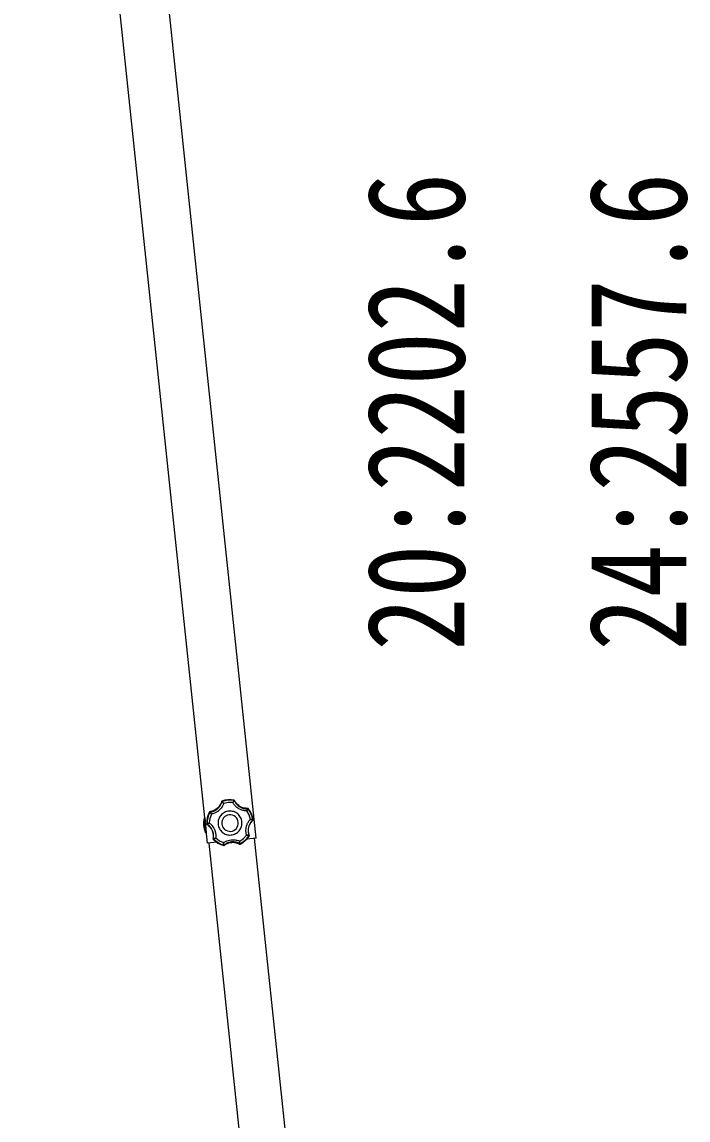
# Model space of a CAD drawing. Units: millimetres, scale not verified. Extents: x -10512 to 10512, y -7425 to 7425.
# Drawn here: x -3956 to -3356, y -2808 to -1818 of the extents above; entities that cross this region are included whole.
import ezdxf
from ezdxf.enums import TextEntityAlignment as Align

# ---------------------------------------------------------------- set-up
doc = ezdxf.new("R2010")
doc.units = ezdxf.units.MM
doc.header["$LTSCALE"] = 30
for name, color, linetype in [('0-4_YKK_13', 4, 'Continuous'), ('0-5_YKK_A1', 4, 'Continuous'), ('0-6_YKK_D', 6, 'Continuous')]:
    doc.layers.add(name, color=color, linetype=linetype)
doc.styles.add('ＭＳ ゴシック', font='')
doc.styles.get('ＭＳ ゴシック').set_extended_font_data('MS Gothic')

msp = doc.modelspace()

# ---------------------------------------------------------------- linework, layer by layer
at = {"layer": '0-4_YKK_13'}
for p, q in [((-3776.19, -2520.76), (-3776.5, -2521.1)), ((-3776.19, -2520.76), (-3776.5, -2521.1)), ((-3776.26, -2521.41), (-3776.5, -2521.1)), ((-3775.95, -2521.07), (-3776.26, -2521.41)), ((-3775.95, -2521.07), (-3776.26, -2521.41)), ((-3776.19, -2520.76), (-3775.95, -2521.07)), ((-3765.3, -2520.14), (-3765.12, -2519.79)), ((-3764.94, -2520.42), (-3765.3, -2520.14)), ((-3764.94, -2520.42), (-3765.3, -2520.14)), ((-3764.76, -2520.07), (-3765.12, -2519.79)), ((-3764.76, -2520.07), (-3765.12, -2519.79)), ((-3764.76, -2520.07), (-3764.94, -2520.42)), ((-3787, -2530.23), (-3787.37, -2530.48)), ((-3787, -2530.23), (-3787.37, -2530.48)), ((-3787.1, -2530.76), (-3787.37, -2530.48)), ((-3786.72, -2530.5), (-3787.1, -2530.76)), ((-3786.72, -2530.5), (-3787.1, -2530.76)), ((-3787, -2530.23), (-3786.72, -2530.5)), ((-3753.05, -2527.56), (-3752.84, -2527.24)), ((-3752.64, -2527.75), (-3753.05, -2527.56)), ((-3752.64, -2527.75), (-3753.05, -2527.56)), ((-3752.42, -2527.43), (-3752.84, -2527.24)), ((-3752.42, -2527.43), (-3752.83, -2527.24)), ((-3752.42, -2527.43), (-3752.64, -2527.75)), ((-3792.18, -2535.97), (-3791.47, -2535.9)), ((-3792.18, -2535.97), (-3791.62, -2542.44)), ((-3791.05, -2548.92), (-3791.62, -2542.44)), ((-3791.47, -2535.9), (-3790.34, -2548.85)), ((-3789.87, -2541.31), (-3789.51, -2541.18)), ((-3789.87, -2541.31), (-3789.65, -2541.71)), ((-3789.87, -2541.31), (-3789.65, -2541.71)), ((-3789.28, -2541.58), (-3789.65, -2541.71)), ((-3789.51, -2541.18), (-3789.28, -2541.58)), ((-3789.51, -2541.18), (-3789.28, -2541.58)), ((-3748.61, -2538.02), (-3748.46, -2537.59)), ((-3748.61, -2538.02), (-3748.46, -2537.59)), ((-3748.23, -2538.09), (-3748.61, -2538.02)), ((-3748.46, -2537.59), (-3748.08, -2537.65)), ((-3748.23, -2538.09), (-3748.08, -2537.65)), ((-3748.23, -2538.09), (-3748.08, -2537.65)), ((-3791.05, -2548.92), (-3790.34, -2548.85)), ((-3784.21, -2554.51), (-3783.87, -2554.34)), ((-3784.21, -2554.51), (-3784.08, -2554.95)), ((-3784.21, -2554.51), (-3784.08, -2554.95)), ((-3783.73, -2554.78), (-3784.08, -2554.95)), ((-3783.87, -2554.34), (-3783.73, -2554.78)), ((-3783.87, -2554.34), (-3783.73, -2554.78)), ((-3751.78, -2551.98), (-3751.73, -2551.53)), ((-3751.78, -2551.98), (-3751.73, -2551.53)), ((-3751.41, -2552.09), (-3751.78, -2551.98)), ((-3751.73, -2551.53), (-3751.36, -2551.64)), ((-3751.41, -2552.09), (-3751.36, -2551.64)), ((-3751.41, -2552.09), (-3751.36, -2551.64)), ((-3774.57, -2560.29), (-3774.12, -2560.2)), ((-3774.57, -2560.29), (-3774.12, -2560.2)), ((-3774.56, -2560.67), (-3774.57, -2560.29)), ((-3774.56, -2560.67), (-3774.11, -2560.58)), ((-3774.56, -2560.67), (-3774.11, -2560.58)), ((-3774.12, -2560.2), (-3774.11, -2560.58)), ((-3760.31, -2558.99), (-3759.85, -2559)), ((-3760.25, -2559.37), (-3760.31, -2558.99)), ((-3760.31, -2558.99), (-3759.85, -2559)), ((-3760.25, -2559.37), (-3759.8, -2559.38)), ((-3760.25, -2559.37), (-3759.8, -2559.38)), ((-3759.85, -2559), (-3759.8, -2559.38))]:
    msp.add_line(p, q, dxfattribs=at)
for points in [[(-3776.5, -2521.1), (-3776.69, -2521.74), (-3776.92, -2522.37), (-3777.15, -2522.92), (-3777.29, -2523.22), (-3777.44, -2523.52), (-3777.6, -2523.82), (-3777.76, -2524.11), (-3777.94, -2524.4), (-3778.55, -2525.3), (-3779.4, -2526.32), (-3780.36, -2527.25), (-3781.42, -2528.08), (-3782.55, -2528.78), (-3783.52, -2529.26), (-3783.83, -2529.39), (-3784.15, -2529.51), (-3784.46, -2529.63), (-3784.78, -2529.74), (-3785.1, -2529.83), (-3785.67, -2529.98), (-3786.33, -2530.12), (-3787, -2530.23)], [(-3786.72, -2530.5), (-3786.07, -2530.4), (-3785.42, -2530.26), (-3784.85, -2530.11), (-3784.53, -2530.01), (-3784.21, -2529.91), (-3783.9, -2529.79), (-3783.6, -2529.67), (-3783.29, -2529.54), (-3782.8, -2529.31), (-3782.22, -2529.01), (-3781.65, -2528.67), (-3781.35, -2528.47), (-3781.08, -2528.28), (-3780.81, -2528.09), (-3780.55, -2527.89), (-3780.29, -2527.68), (-3779.79, -2527.24), (-3778.88, -2526.29), (-3778.07, -2525.25), (-3777.55, -2524.44), (-3777.23, -2523.87), (-3776.94, -2523.27), (-3776.68, -2522.66), (-3776.46, -2522.04), (-3776.26, -2521.41)], [(-3776.26, -2521.41), (-3776.23, -2521.43), (-3776.15, -2521.49), (-3776.04, -2521.57), (-3775.89, -2521.68), (-3775.71, -2521.82), (-3775.51, -2521.97), (-3775.29, -2522.14), (-3775.06, -2522.32), (-3774.81, -2522.51), (-3774.57, -2522.71), (-3774.81, -2523.37), (-3775.08, -2524.01), (-3775.34, -2524.57), (-3775.5, -2524.88), (-3775.67, -2525.18), (-3775.84, -2525.49), (-3776.02, -2525.78), (-3776.21, -2526.08), (-3776.81, -2526.92), (-3777.7, -2527.98), (-3778.69, -2528.94), (-3779.05, -2529.25), (-3779.32, -2529.47), (-3779.59, -2529.68), (-3779.87, -2529.89), (-3780.16, -2530.08), (-3780.54, -2530.34), (-3781.13, -2530.69), (-3781.73, -2531.02), (-3782.36, -2531.32), (-3782.99, -2531.59), (-3783.64, -2531.83), (-3784.31, -2532.04), (-3784.98, -2532.22), (-3785.67, -2532.36)], [(-3765.12, -2519.79), (-3767.92, -2519.47), (-3770.72, -2519.53), (-3773.49, -2519.96), (-3776.19, -2520.76)], [(-3765.12, -2519.79), (-3767.92, -2519.48), (-3770.72, -2519.53), (-3773.49, -2519.96), (-3776.19, -2520.76)], [(-3765.3, -2520.14), (-3767.99, -2519.84), (-3770.69, -2519.9), (-3773.35, -2520.31), (-3775.95, -2521.07)], [(-3775.95, -2521.07), (-3775.92, -2521.1), (-3775.86, -2521.17), (-3775.76, -2521.28), (-3775.64, -2521.42), (-3775.5, -2521.59), (-3775.33, -2521.78), (-3775.15, -2522), (-3774.96, -2522.23), (-3774.77, -2522.47), (-3774.57, -2522.71)], [(-3766.38, -2522), (-3770.51, -2521.9), (-3774.57, -2522.71)], [(-3765.3, -2520.14), (-3765.33, -2520.18), (-3765.38, -2520.26), (-3765.45, -2520.38), (-3765.55, -2520.54), (-3765.66, -2520.73), (-3765.79, -2520.95), (-3765.93, -2521.19), (-3766.07, -2521.45), (-3766.23, -2521.72), (-3766.38, -2522)], [(-3764.94, -2520.42), (-3764.97, -2520.45), (-3765.03, -2520.52), (-3765.13, -2520.62), (-3765.26, -2520.75), (-3765.41, -2520.91), (-3765.58, -2521.1), (-3765.77, -2521.3), (-3765.97, -2521.53), (-3766.17, -2521.76), (-3766.38, -2522)], [(-3753.05, -2527.56), (-3753.07, -2527.6), (-3753.1, -2527.69), (-3753.14, -2527.82), (-3753.2, -2528), (-3753.27, -2528.21), (-3753.36, -2528.45), (-3753.45, -2528.71), (-3753.55, -2528.99), (-3753.66, -2529.28), (-3753.77, -2529.57), (-3754.48, -2529.55), (-3755.18, -2529.49), (-3755.88, -2529.39), (-3756.57, -2529.27), (-3757.25, -2529.11), (-3758.26, -2528.81), (-3759.55, -2528.31), (-3760.79, -2527.68), (-3761.32, -2527.36), (-3761.62, -2527.17), (-3761.91, -2526.97), (-3762.2, -2526.77), (-3762.48, -2526.56), (-3762.82, -2526.29), (-3763.35, -2525.83), (-3763.85, -2525.36), (-3764.34, -2524.85), (-3764.8, -2524.32), (-3765.23, -2523.77), (-3765.64, -2523.2), (-3766.03, -2522.61), (-3766.38, -2522)], [(-3764.94, -2520.42), (-3764.64, -2521.01), (-3764.3, -2521.58), (-3763.94, -2522.14), (-3763.55, -2522.68), (-3763.13, -2523.19), (-3762.69, -2523.68), (-3762.23, -2524.15), (-3761.74, -2524.58), (-3761.4, -2524.86), (-3761.14, -2525.06), (-3760.87, -2525.26), (-3760.6, -2525.45), (-3760.32, -2525.63), (-3759.94, -2525.86), (-3758.77, -2526.46), (-3757.55, -2526.94), (-3756.6, -2527.21), (-3756.27, -2527.28), (-3755.95, -2527.35), (-3755.62, -2527.41), (-3755.29, -2527.46), (-3754.97, -2527.5), (-3754.38, -2527.54), (-3753.72, -2527.57), (-3753.05, -2527.56)], [(-3752.83, -2527.24), (-3753.51, -2527.25), (-3754.18, -2527.23), (-3754.76, -2527.18), (-3755.1, -2527.14), (-3755.43, -2527.09), (-3755.76, -2527.03), (-3756.09, -2526.96), (-3756.42, -2526.89), (-3757.46, -2526.59), (-3758.7, -2526.09), (-3759.88, -2525.46), (-3760.99, -2524.71), (-3762.01, -2523.85), (-3762.77, -2523.08), (-3762.99, -2522.82), (-3763.2, -2522.56), (-3763.41, -2522.3), (-3763.61, -2522.03), (-3763.8, -2521.75), (-3764.12, -2521.26), (-3764.45, -2520.67), (-3764.76, -2520.07)], [(-3787.37, -2530.48), (-3788.54, -2533.05), (-3789.35, -2535.73), (-3789.8, -2538.5), (-3789.87, -2541.31)], [(-3787.37, -2530.48), (-3788.54, -2533.05), (-3789.35, -2535.73), (-3789.8, -2538.5), (-3789.87, -2541.31)], [(-3787.1, -2530.76), (-3788.21, -2533.23), (-3788.99, -2535.81), (-3789.42, -2538.47), (-3789.51, -2541.18)], [(-3787.1, -2530.76), (-3787.09, -2530.77), (-3787.08, -2530.79), (-3787.05, -2530.82), (-3787.02, -2530.86), (-3786.99, -2530.9), (-3786.94, -2530.95), (-3786.89, -2531.01), (-3786.84, -2531.07), (-3786.78, -2531.14), (-3786.71, -2531.22), (-3786.63, -2531.31), (-3786.47, -2531.49), (-3786.3, -2531.68), (-3786.16, -2531.84), (-3786.06, -2531.94), (-3785.97, -2532.04), (-3785.87, -2532.15), (-3785.77, -2532.26), (-3785.67, -2532.36), (-3787.04, -2536.26), (-3787.52, -2540.37)], [(-3786.72, -2530.5), (-3786.72, -2530.51), (-3786.71, -2530.54), (-3786.69, -2530.57), (-3786.67, -2530.61), (-3786.64, -2530.66), (-3786.61, -2530.72), (-3786.57, -2530.78), (-3786.53, -2530.86), (-3786.49, -2530.94), (-3786.44, -2531.03), (-3786.38, -2531.13), (-3786.27, -2531.34), (-3786.14, -2531.56), (-3786.03, -2531.75), (-3785.96, -2531.87), (-3785.89, -2531.99), (-3785.82, -2532.11), (-3785.74, -2532.24), (-3785.67, -2532.36)], [(-3758.14, -2539.51), (-3758.29, -2538.42), (-3758.54, -2537.36), (-3758.9, -2536.36), (-3759.35, -2535.4), (-3759.88, -2534.5), (-3760.5, -2533.66), (-3761.19, -2532.89), (-3761.95, -2532.18), (-3762.78, -2531.56), (-3763.66, -2531.01), (-3764.59, -2530.55), (-3765.57, -2530.18), (-3766.59, -2529.9), (-3767.64, -2529.73), (-3768.73, -2529.66), (-3769.83, -2529.7), (-3770.93, -2529.85), (-3771.98, -2530.11), (-3772.99, -2530.46), (-3773.94, -2530.91), (-3774.84, -2531.44), (-3775.68, -2532.06), (-3776.46, -2532.75), (-3777.16, -2533.51), (-3777.79, -2534.34), (-3778.33, -2535.22), (-3778.8, -2536.15), (-3779.17, -2537.13), (-3779.44, -2538.15), (-3779.62, -2539.21), (-3779.69, -2540.29), (-3779.64, -2541.39), (-3779.49, -2542.49), (-3779.24, -2543.54), (-3778.88, -2544.55), (-3778.43, -2545.51), (-3777.9, -2546.41), (-3777.28, -2547.25), (-3776.59, -2548.02)], [(-3752.64, -2527.75), (-3752.66, -2527.79), (-3752.71, -2527.87), (-3752.78, -2527.99), (-3752.88, -2528.15), (-3752.99, -2528.34), (-3753.13, -2528.56), (-3753.27, -2528.79), (-3753.43, -2529.04), (-3753.6, -2529.31), (-3753.77, -2529.57)], [(-3750.56, -2537.14), (-3751.74, -2533.18), (-3753.77, -2529.57)], [(-3748.46, -2537.59), (-3749.01, -2534.94), (-3749.9, -2532.39), (-3751.11, -2529.99), (-3752.64, -2527.75)], [(-3748.08, -2537.65), (-3748.64, -2534.89), (-3749.56, -2532.25), (-3750.82, -2529.75), (-3752.42, -2527.43)], [(-3748.08, -2537.65), (-3748.64, -2534.9), (-3749.56, -2532.25), (-3750.82, -2529.75), (-3752.42, -2527.43)], [(-3789.65, -2541.71), (-3789.09, -2542.09), (-3788.57, -2542.51), (-3788.12, -2542.89), (-3787.88, -2543.12), (-3787.64, -2543.35), (-3787.4, -2543.59), (-3787.17, -2543.84), (-3786.95, -2544.1), (-3786.29, -2544.95), (-3785.58, -2546.08), (-3784.99, -2547.28), (-3784.53, -2548.54), (-3784.22, -2549.84), (-3784.06, -2550.91), (-3784.03, -2551.25), (-3784.01, -2551.58), (-3784, -2551.92), (-3783.99, -2552.26), (-3784, -2552.59), (-3784.03, -2553.18), (-3784.11, -2553.85), (-3784.21, -2554.51)], [(-3789.51, -2541.18), (-3789.47, -2541.16), (-3789.38, -2541.12), (-3789.25, -2541.07), (-3789.08, -2540.99), (-3788.87, -2540.91), (-3788.64, -2540.81), (-3788.38, -2540.71), (-3788.1, -2540.6), (-3787.81, -2540.48), (-3787.52, -2540.37)], [(-3789.28, -2541.58), (-3789.25, -2541.55), (-3789.17, -2541.5), (-3789.05, -2541.41), (-3788.9, -2541.31), (-3788.72, -2541.18), (-3788.52, -2541.04), (-3788.29, -2540.88), (-3788.04, -2540.71), (-3787.78, -2540.54), (-3787.52, -2540.37), (-3786.97, -2540.8), (-3786.44, -2541.26), (-3785.99, -2541.68), (-3785.75, -2541.93), (-3785.51, -2542.18), (-3785.27, -2542.44), (-3785.05, -2542.7), (-3784.82, -2542.97), (-3784.21, -2543.81), (-3783.48, -2544.98), (-3782.87, -2546.22), (-3782.69, -2546.65), (-3782.56, -2546.97), (-3782.44, -2547.3), (-3782.33, -2547.63), (-3782.23, -2547.96), (-3782.11, -2548.41), (-3781.96, -2549.08), (-3781.83, -2549.75), (-3781.74, -2550.44), (-3781.68, -2551.12), (-3781.65, -2551.82), (-3781.66, -2552.52), (-3781.7, -2553.21), (-3781.77, -2553.91)], [(-3783.87, -2554.34), (-3783.76, -2553.68), (-3783.69, -2553.02), (-3783.66, -2552.43), (-3783.65, -2552.1), (-3783.66, -2551.77), (-3783.67, -2551.44), (-3783.69, -2551.11), (-3783.72, -2550.78), (-3783.78, -2550.24), (-3783.89, -2549.59), (-3784.04, -2548.95), (-3784.13, -2548.6), (-3784.23, -2548.28), (-3784.33, -2547.97), (-3784.44, -2547.66), (-3784.57, -2547.35), (-3784.83, -2546.74), (-3785.45, -2545.58), (-3786.18, -2544.49), (-3786.79, -2543.74), (-3787.24, -2543.26), (-3787.72, -2542.8), (-3788.22, -2542.37), (-3788.74, -2541.96), (-3789.28, -2541.58)], [(-3776.59, -2548.02), (-3775.83, -2548.72), (-3775.01, -2549.35), (-3774.12, -2549.9), (-3773.19, -2550.36), (-3772.21, -2550.73), (-3771.19, -2551), (-3770.14, -2551.18), (-3769.05, -2551.25), (-3767.95, -2551.21), (-3766.85, -2551.06), (-3765.8, -2550.8), (-3764.79, -2550.45), (-3763.84, -2550), (-3762.94, -2549.46), (-3762.1, -2548.85), (-3761.32, -2548.15), (-3760.62, -2547.39), (-3759.99, -2546.57), (-3759.45, -2545.69), (-3758.98, -2544.75), (-3758.61, -2543.77), (-3758.34, -2542.75), (-3758.16, -2541.7), (-3758.09, -2540.62), (-3758.14, -2539.51)], [(-3751.73, -2551.53), (-3751.77, -2551.53), (-3751.87, -2551.53), (-3752.01, -2551.53), (-3752.2, -2551.53), (-3752.42, -2551.52), (-3752.67, -2551.52), (-3752.95, -2551.51), (-3753.24, -2551.5), (-3753.55, -2551.48), (-3753.87, -2551.47), (-3754.06, -2550.79), (-3754.22, -2550.11), (-3754.35, -2549.41), (-3754.45, -2548.72), (-3754.51, -2548.01), (-3754.53, -2546.97), (-3754.45, -2545.58), (-3754.24, -2544.2), (-3754.1, -2543.61), (-3754.01, -2543.26), (-3753.91, -2542.93), (-3753.81, -2542.59), (-3753.69, -2542.26), (-3753.54, -2541.85), (-3753.27, -2541.21), (-3752.98, -2540.58), (-3752.65, -2539.96), (-3752.29, -2539.36), (-3751.9, -2538.78), (-3751.48, -2538.21), (-3751.03, -2537.66), (-3750.56, -2537.14)], [(-3748.61, -2538.02), (-3749.08, -2538.49), (-3749.53, -2538.98), (-3749.94, -2539.5), (-3750.33, -2540.04), (-3750.69, -2540.59), (-3751.02, -2541.17), (-3751.32, -2541.75), (-3751.59, -2542.35), (-3751.75, -2542.76), (-3751.86, -2543.07), (-3751.96, -2543.39), (-3752.05, -2543.71), (-3752.14, -2544.03), (-3752.24, -2544.46), (-3752.46, -2545.75), (-3752.53, -2547.06), (-3752.5, -2548.05), (-3752.47, -2548.38), (-3752.43, -2548.71), (-3752.38, -2549.04), (-3752.33, -2549.37), (-3752.26, -2549.69), (-3752.13, -2550.26), (-3751.95, -2550.9), (-3751.73, -2551.53)], [(-3751.36, -2551.64), (-3751.58, -2551), (-3751.77, -2550.36), (-3751.9, -2549.79), (-3751.97, -2549.46), (-3752.02, -2549.13), (-3752.07, -2548.79), (-3752.11, -2548.46), (-3752.14, -2548.12), (-3752.17, -2547.04), (-3752.08, -2545.71), (-3751.85, -2544.39), (-3751.48, -2543.1), (-3750.98, -2541.87), (-3750.47, -2540.91), (-3750.3, -2540.62), (-3750.12, -2540.34), (-3749.93, -2540.06), (-3749.73, -2539.78), (-3749.53, -2539.52), (-3749.16, -2539.06), (-3748.71, -2538.56), (-3748.23, -2538.09)], [(-3748.46, -2537.59), (-3748.5, -2537.58), (-3748.6, -2537.56), (-3748.74, -2537.52), (-3748.92, -2537.48), (-3749.14, -2537.43), (-3749.38, -2537.38), (-3749.65, -2537.32), (-3749.94, -2537.26), (-3750.25, -2537.2), (-3750.56, -2537.14)], [(-3748.61, -2538.02), (-3748.65, -2538), (-3748.74, -2537.96), (-3748.87, -2537.9), (-3749.03, -2537.82), (-3749.23, -2537.72), (-3749.46, -2537.62), (-3749.71, -2537.51), (-3749.99, -2537.38), (-3750.27, -2537.26), (-3750.56, -2537.14)], [(-3783.87, -2554.34), (-3783.82, -2554.33), (-3783.73, -2554.32), (-3783.59, -2554.29), (-3783.41, -2554.26), (-3783.19, -2554.22), (-3782.94, -2554.17), (-3782.67, -2554.11), (-3782.38, -2554.05), (-3782.08, -2553.98), (-3781.77, -2553.91)], [(-3783.73, -2554.78), (-3783.69, -2554.76), (-3783.6, -2554.73), (-3783.47, -2554.67), (-3783.3, -2554.6), (-3783.1, -2554.51), (-3782.86, -2554.41), (-3782.61, -2554.3), (-3782.34, -2554.17), (-3782.06, -2554.04), (-3781.77, -2553.91)], [(-3783.73, -2554.78), (-3781.73, -2556.6), (-3779.52, -2558.14), (-3777.12, -2559.37), (-3774.57, -2560.29)], [(-3781.77, -2553.91), (-3778.48, -2556.42), (-3774.72, -2558.14)], [(-3760.07, -2556.86), (-3756.67, -2554.51), (-3753.87, -2551.47)], [(-3759.85, -2559), (-3757.5, -2557.65), (-3755.36, -2556.02), (-3753.44, -2554.12), (-3751.78, -2551.98)], [(-3759.8, -2559.38), (-3757.35, -2558), (-3755.11, -2556.3), (-3753.12, -2554.33), (-3751.41, -2552.09)], [(-3759.8, -2559.38), (-3757.35, -2558), (-3755.11, -2556.3), (-3753.13, -2554.33), (-3751.41, -2552.09)], [(-3751.78, -2551.98), (-3751.83, -2551.97), (-3751.92, -2551.95), (-3752.06, -2551.92), (-3752.24, -2551.88), (-3752.46, -2551.83), (-3752.71, -2551.77), (-3752.97, -2551.7), (-3753.26, -2551.63), (-3753.56, -2551.55), (-3753.87, -2551.47)], [(-3784.08, -2554.95), (-3782.01, -2556.85), (-3779.71, -2558.45), (-3777.21, -2559.74), (-3774.56, -2560.68)], [(-3784.08, -2554.95), (-3782.01, -2556.85), (-3779.71, -2558.45), (-3777.21, -2559.73), (-3774.56, -2560.67)], [(-3774.12, -2560.2), (-3774.13, -2560.15), (-3774.16, -2560.06), (-3774.21, -2559.93), (-3774.26, -2559.75), (-3774.33, -2559.54), (-3774.4, -2559.3), (-3774.48, -2559.03), (-3774.56, -2558.75), (-3774.64, -2558.45), (-3774.72, -2558.14), (-3774.14, -2557.75), (-3773.54, -2557.38), (-3772.92, -2557.05), (-3772.28, -2556.74), (-3771.64, -2556.47), (-3770.65, -2556.12), (-3769.3, -2555.77), (-3767.93, -2555.55), (-3767.32, -2555.49), (-3766.97, -2555.47), (-3766.61, -2555.46), (-3766.26, -2555.46), (-3765.91, -2555.46), (-3765.48, -2555.48), (-3764.78, -2555.54), (-3764.09, -2555.63), (-3763.4, -2555.75), (-3762.72, -2555.91), (-3762.04, -2556.1), (-3761.37, -2556.32), (-3760.72, -2556.57), (-3760.07, -2556.86)], [(-3774.57, -2560.29), (-3774.57, -2560.24), (-3774.58, -2560.15), (-3774.6, -2560), (-3774.61, -2559.82), (-3774.63, -2559.6), (-3774.65, -2559.34), (-3774.67, -2559.07), (-3774.69, -2558.77), (-3774.71, -2558.46), (-3774.72, -2558.14)], [(-3760.31, -2558.99), (-3760.9, -2558.69), (-3761.51, -2558.42), (-3762.13, -2558.18), (-3762.76, -2557.97), (-3763.4, -2557.8), (-3764.05, -2557.67), (-3764.7, -2557.56), (-3765.35, -2557.5), (-3765.79, -2557.47), (-3766.12, -2557.46), (-3766.45, -2557.46), (-3766.78, -2557.47), (-3767.11, -2557.49), (-3767.55, -2557.52), (-3768.85, -2557.72), (-3770.12, -2558.05), (-3771.05, -2558.39), (-3771.36, -2558.52), (-3771.66, -2558.66), (-3771.96, -2558.81), (-3772.25, -2558.96), (-3772.54, -2559.12), (-3773.04, -2559.43), (-3773.59, -2559.8), (-3774.12, -2560.2)], [(-3774.11, -2560.58), (-3773.57, -2560.18), (-3773.02, -2559.8), (-3772.52, -2559.5), (-3772.22, -2559.33), (-3771.93, -2559.18), (-3771.62, -2559.03), (-3771.32, -2558.89), (-3771.01, -2558.76), (-3769.99, -2558.39), (-3768.7, -2558.07), (-3767.37, -2557.88), (-3766.03, -2557.83), (-3764.7, -2557.93), (-3763.63, -2558.11), (-3763.3, -2558.19), (-3762.98, -2558.27), (-3762.65, -2558.36), (-3762.33, -2558.47), (-3762.02, -2558.58), (-3761.47, -2558.79), (-3760.85, -2559.06), (-3760.25, -2559.37)], [(-3760.31, -2558.99), (-3760.31, -2558.94), (-3760.29, -2558.85), (-3760.27, -2558.71), (-3760.25, -2558.53), (-3760.22, -2558.31), (-3760.19, -2558.06), (-3760.16, -2557.78), (-3760.13, -2557.48), (-3760.1, -2557.18), (-3760.07, -2556.86)], [(-3759.85, -2559), (-3759.86, -2558.95), (-3759.86, -2558.86), (-3759.88, -2558.71), (-3759.89, -2558.53), (-3759.91, -2558.31), (-3759.94, -2558.06), (-3759.96, -2557.78), (-3760, -2557.48), (-3760.03, -2557.18), (-3760.07, -2556.86)]]:
    msp.add_lwpolyline(points, dxfattribs=at)
msp.add_lwpolyline([(-3761.42, -2539.8), (-3761.7, -2538.31), (-3762.26, -2536.94), (-3763.06, -2535.73), (-3764.07, -2534.71), (-3765.25, -2533.89), (-3766.58, -2533.31), (-3768.02, -2533), (-3769.54, -2532.98), (-3771.04, -2533.26), (-3772.4, -2533.82), (-3773.61, -2534.62), (-3774.64, -2535.63), (-3775.45, -2536.82), (-3776.03, -2538.15), (-3776.34, -2539.59), (-3776.36, -2541.11), (-3776.08, -2542.6), (-3775.52, -2543.97), (-3774.72, -2545.17), (-3773.71, -2546.2), (-3772.53, -2547.02), (-3771.2, -2547.6), (-3769.76, -2547.91), (-3768.24, -2547.93), (-3766.74, -2547.64), (-3765.38, -2547.09), (-3764.17, -2546.29), (-3763.14, -2545.28), (-3762.33, -2544.09), (-3761.75, -2542.76), (-3761.44, -2541.32)], close=True, dxfattribs=at)
msp.add_arc((-3772.78, -2540.79), 20, 166.03443, 203.96557, dxfattribs=at)
at = {"layer": '0-5_YKK_A1'}
for p, q in [((-3789.1, -2558.67), (-3956.34, -967.43)), ((-3745.34, -2554.07), (-3912.58, -962.83)), ((-3745.34, -2554.07), (-3753.69, -2554.94)), ((-3688.29, -3111.15), (-3746.83, -2554.22)), ((-3780.75, -2557.79), (-3789.1, -2558.67)), ((-3729.04, -3115.73), (-3787.61, -2558.51))]:
    msp.add_line(p, q, dxfattribs=at)

# ---------------------------------------------------------------- texts
at = {"layer": '0-6_YKK_D', "style": 'ＭＳ ゴシック', "width": 0.8}
for s, p in [('20:2202.6', (-3531.2, -2385.06)), ('24:2557.6', (-3331.2, -2385.06))]:
    msp.add_text(s, height=87.98, rotation=90, dxfattribs=at).set_placement(p, align=Align.BOTTOM_LEFT)

doc.saveas('drawing.dxf')
